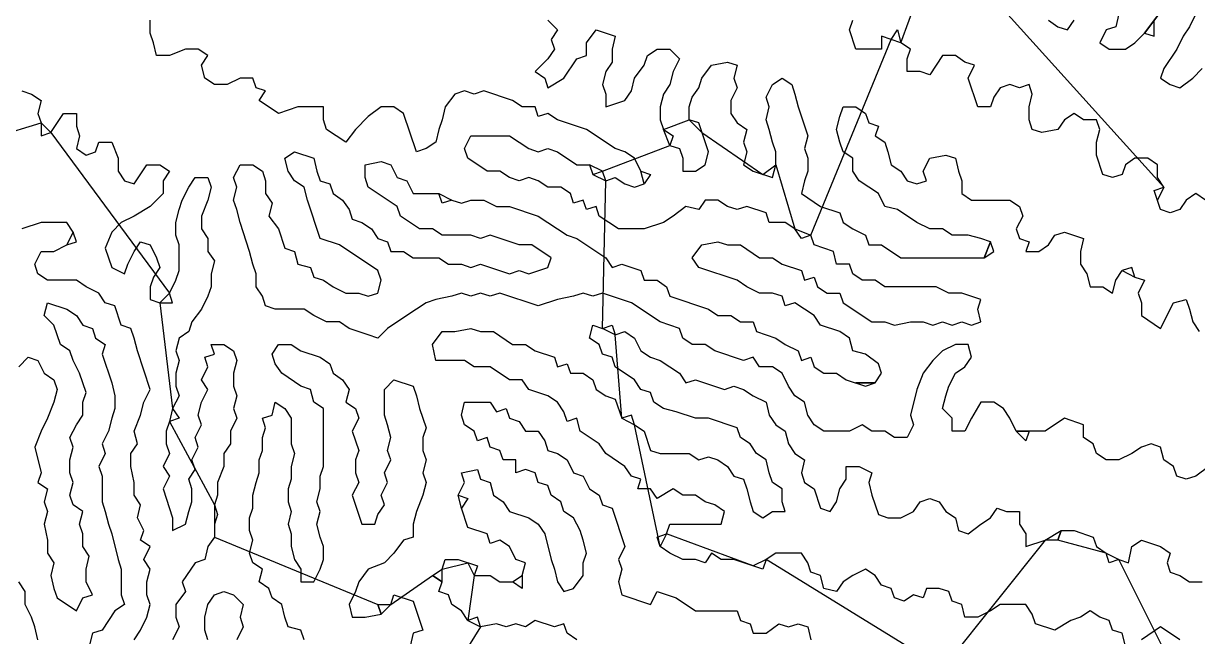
# Model space of a CAD drawing. Header units: metres. Extents: x 15 to 2853, y 44 to 1438.
# Drawn here: x 1689.5 to 2055.5, y 795 to 986 of the extents above; entities that cross this region are included whole.
import ezdxf

# ---------------------------------------------------------------- set-up
doc = ezdxf.new("R2010")
doc.units = ezdxf.units.M
doc.layers.add('Draw', color=2, linetype='CONTINUOUS')
doc.layers.add('Skip', color=1, linetype='CONTINUOUS')

msp = doc.modelspace()

# ---------------------------------------------------------------- linework, layer by layer
at = {"layer": 'draw'}
for p, q in [((2031, 989), (2030, 985)), ((2045, 991), (2039, 983)), ((2055, 989), (2053, 985)), ((1729, 983), (1729, 987)), ((1853, 987), (1856, 984)), ((1947, 984), (1948, 987)), ((2009, 987), (2012, 985)), ((2012, 985), (2015, 984)), ((2015, 984), (2017, 987)), ((2030, 985), (2027, 984)), ((2042, 982), (2042, 987)), ((2053, 985), (2051, 982)), ((1730, 980), (1729, 983)), ((1856, 984), (1854, 981)), ((1854, 981), (1855, 978)), ((1865, 980), (1868, 984)), ((1868, 984), (1874, 982)), ((1874, 982), (1873, 978)), ((1949, 978), (1947, 984)), ((1963, 980), (1957, 982)), ((1957, 982), (1957, 978)), ((1960, 981), (1962, 984)), ((1962, 984), (1963, 980)), ((2027, 984), (2025, 980)), ((2036, 980), (2039, 983)), ((2039, 983), (2042, 982)), ((2051, 982), (2049, 978)), ((1731, 976), (1730, 980)), ((1740, 978), (1735, 976)), ((1744, 978), (1740, 978)), ((1747, 976), (1744, 978)), ((1855, 978), (1853, 975)), ((1865, 976), (1865, 980)), ((1873, 978), (1873, 974)), ((1884, 976), (1887, 978)), ((1887, 978), (1891, 978)), ((1891, 978), (1894, 975)), ((1957, 978), (1949, 978)), ((1966, 978), (1963, 980)), ((1965, 975), (1966, 978)), ((2025, 980), (2028, 978)), ((2028, 978), (2033, 978)), ((2033, 978), (2036, 980)), ((2049, 978), (2045, 972)), ((1735, 976), (1731, 976)), ((1745, 973), (1747, 976)), ((1853, 975), (1849, 971)), ((1858, 969), (1862, 975)), ((1862, 975), (1865, 976)), ((1873, 974), (1871, 971)), ((1883, 973), (1884, 976)), ((1894, 975), (1892, 971)), ((1904, 973), (1909, 974)), ((1909, 974), (1912, 973)), ((1965, 971), (1965, 975)), ((1976, 976), (1972, 970)), ((1980, 976), (1976, 976)), ((1983, 974), (1980, 976)), ((1986, 973), (1983, 974)), ((1746, 969), (1745, 973)), ((1849, 971), (1852, 969)), ((1871, 971), (1870, 967)), ((1880, 969), (1883, 973)), ((1892, 971), (1891, 967)), ((1901, 969), (1904, 973)), ((1912, 973), (1911, 969)), ((1969, 971), (1965, 971)), ((1972, 970), (1969, 971)), ((1984, 969), (1986, 973)), ((2045, 972), (2044, 969)), ((2054, 969), (2057, 972)), ((1749, 967), (1746, 969)), ((1753, 967), (1749, 967)), ((1761, 969), (1757, 969)), ((1762, 966), (1761, 969)), ((1852, 969), (1853, 966)), ((1853, 966), (1858, 969)), ((1870, 967), (1871, 964)), ((1879, 965), (1880, 969)), ((1891, 967), (1889, 964)), ((1900, 966), (1901, 969)), ((1911, 969), (1912, 966)), ((1921, 963), (1923, 967)), ((1923, 967), (1926, 969)), ((1926, 969), (1929, 967)), ((1929, 967), (1930, 964)), ((1987, 960), (1984, 969)), ((1997, 967), (1994, 966)), ((2000, 966), (1997, 967)), ((2003, 967), (2000, 966)), ((2004, 964), (2003, 967)), ((2044, 969), (2047, 967)), ((2047, 967), (2050, 966)), ((2050, 966), (2054, 969)), ((1689, 965), (1692, 964)), ((1692, 964), (1695, 962)), ((1765, 965), (1762, 966)), ((1763, 962), (1765, 965)), ((1824, 964), (1821, 960)), ((1827, 965), (1824, 964)), ((1830, 964), (1827, 965)), ((1833, 965), (1830, 964)), ((1842, 962), (1833, 965)), ((1871, 964), (1871, 960)), ((1877, 962), (1879, 965)), ((1889, 964), (1888, 960)), ((1897, 960), (1898, 963)), ((1898, 963), (1900, 966)), ((1922, 960), (1921, 963)), ((1930, 964), (1931, 960)), ((1992, 963), (1991, 960)), ((1994, 966), (1992, 963)), ((2003, 960), (2004, 964)), ((1695, 962), (1694, 958)), ((1769, 958), (1763, 962)), ((1775, 960), (1769, 958)), ((1783, 960), (1775, 960)), ((1783, 956), (1783, 960)), ((1801, 960), (1797, 957)), ((1805, 960), (1801, 960)), ((1808, 958), (1805, 960)), ((1821, 960), (1820, 956)), ((1845, 960), (1842, 962)), ((1849, 960), (1845, 960)), ((1850, 957), (1849, 960)), ((1888, 960), (1888, 956)), ((1897, 956), (1897, 960)), ((1910, 962), (1910, 958)), ((1921, 956), (1922, 960)), ((1931, 960), (1934, 951)), ((1944, 957), (1945, 960)), ((1945, 960), (1949, 960)), ((1949, 960), (1952, 958)), ((1991, 960), (1987, 960)), ((2003, 956), (2003, 960)), ((1694, 958), (1695, 955)), ((1698, 952), (1702, 958)), ((1702, 958), (1706, 958)), ((1706, 958), (1706, 954)), ((1784, 953), (1783, 956)), ((1812, 946), (1808, 958)), ((1820, 956), (1819, 953)), ((1853, 958), (1850, 957)), ((1856, 956), (1853, 958)), ((1865, 953), (1856, 956)), ((1888, 956), (1889, 953)), ((1900, 955), (1897, 956)), ((1897, 956), (1901, 952)), ((1910, 958), (1912, 955)), ((1922, 953), (1921, 956)), ((1943, 953), (1944, 957)), ((1952, 958), (1953, 955)), ((2004, 953), (2003, 956)), ((2014, 956), (2012, 953)), ((2017, 958), (2014, 956)), ((2020, 956), (2017, 958)), ((2024, 956), (2020, 956)), ((2025, 953), (2024, 956)), ((1695, 955), (1695, 951)), ((1695, 955), (1698, 952)), ((1695, 951), (1698, 952)), ((1706, 954), (1707, 951)), ((1790, 949), (1784, 953)), ((1793, 953), (1790, 949)), ((1819, 953), (1818, 949)), ((1874, 947), (1865, 953)), ((1889, 953), (1892, 951)), ((1891, 948), (1889, 953)), ((1903, 946), (1900, 955)), ((1912, 955), (1915, 953)), ((1915, 953), (1914, 949)), ((1923, 949), (1922, 953)), ((1944, 949), (1943, 953)), ((1953, 955), (1956, 954)), ((1956, 954), (1955, 951)), ((2007, 952), (2004, 953)), ((2012, 953), (2007, 952)), ((2024, 949), (2025, 953)), ((1707, 951), (1706, 947)), ((1712, 946), (1713, 949)), ((1713, 949), (1717, 949)), ((1717, 949), (1719, 944)), ((1818, 949), (1815, 947)), ((1827, 947), (1829, 951)), ((1829, 951), (1841, 951)), ((1841, 951), (1847, 947)), ((1892, 951), (1891, 948)), ((1891, 948), (1894, 947)), ((1914, 949), (1915, 946)), ((1924, 946), (1923, 949)), ((1934, 951), (1933, 947)), ((1945, 946), (1944, 949)), ((1955, 951), (1958, 949)), ((1958, 949), (1959, 946)), ((2024, 945), (2024, 949)), ((1706, 947), (1709, 945)), ((1709, 945), (1712, 946)), ((1771, 944), (1774, 946)), ((1774, 946), (1780, 944)), ((1815, 947), (1812, 946)), ((1828, 944), (1827, 947)), ((1847, 947), (1850, 946)), ((1850, 946), (1853, 947)), ((1853, 947), (1856, 946)), ((1856, 946), (1862, 942)), ((1877, 946), (1874, 947)), ((1880, 944), (1877, 946)), ((1894, 947), (1895, 944)), ((1902, 942), (1903, 946)), ((1915, 946), (1914, 942)), ((1924, 942), (1924, 946)), ((1933, 947), (1934, 944)), ((1948, 944), (1945, 946)), ((1959, 946), (1960, 942)), ((1977, 945), (1980, 944)), ((2026, 939), (2024, 945)), ((1719, 944), (1719, 940)), ((1724, 936), (1728, 942)), ((1728, 942), (1732, 942)), ((1732, 942), (1735, 940)), ((1757, 942), (1761, 942)), ((1761, 942), (1764, 940)), ((1772, 940), (1771, 944)), ((1780, 944), (1781, 940)), ((1796, 942), (1801, 943)), ((1796, 938), (1796, 942)), ((1801, 943), (1804, 942)), ((1804, 942), (1806, 938)), ((1834, 940), (1828, 944)), ((1862, 942), (1866, 942)), ((1866, 942), (1867, 939)), ((1870, 940), (1866, 942)), ((1882, 940), (1880, 944)), ((1895, 944), (1895, 940)), ((1899, 940), (1902, 942)), ((1914, 942), (1917, 940)), ((1920, 939), (1924, 942)), ((1923, 938), (1924, 942)), ((1934, 944), (1934, 940)), ((1948, 940), (1948, 944)), ((1960, 942), (1963, 940)), ((1970, 940), (1972, 944)), ((1980, 944), (1981, 940)), ((2033, 942), (2032, 939)), ((2036, 944), (2033, 942)), ((2040, 944), (2036, 944)), ((2043, 942), (2040, 944)), ((2043, 938), (2043, 942)), ((1719, 940), (1721, 937)), ((1721, 937), (1724, 936)), ((1735, 940), (1733, 937)), ((1733, 937), (1733, 933)), ((1741, 935), (1743, 938)), ((1743, 938), (1747, 938)), ((1747, 938), (1748, 935)), ((1756, 935), (1755, 938)), ((1764, 940), (1765, 937)), ((1765, 937), (1765, 933)), ((1774, 937), (1772, 940)), ((1777, 935), (1774, 937)), ((1781, 940), (1782, 937)), ((1782, 937), (1785, 936)), ((1797, 935), (1796, 938)), ((1806, 938), (1809, 937)), ((1809, 937), (1811, 933)), ((1838, 940), (1834, 940)), ((1841, 938), (1838, 940)), ((1844, 937), (1841, 938)), ((1847, 938), (1844, 937)), ((1850, 937), (1847, 938)), ((1853, 935), (1850, 937)), ((1867, 939), (1870, 940)), ((1867, 939), (1871, 937)), ((1871, 937), (1870, 940)), ((1871, 937), (1874, 938)), ((1874, 938), (1877, 936)), ((1883, 936), (1882, 940)), ((1882, 940), (1885, 939)), ((1885, 939), (1883, 936)), ((1895, 940), (1899, 940)), ((1917, 940), (1923, 938)), ((1933, 937), (1932, 933)), ((1934, 940), (1933, 937)), ((1950, 937), (1948, 940)), ((1956, 933), (1950, 937)), ((1963, 940), (1965, 937)), ((1965, 937), (1968, 936)), ((1968, 936), (1971, 937)), ((1971, 937), (1970, 940)), ((1981, 940), (1982, 937)), ((1982, 937), (1982, 933)), ((2029, 938), (2026, 939)), ((2032, 939), (2029, 938)), ((2045, 935), (2043, 938)), ((1739, 931), (1741, 935)), ((1748, 935), (1747, 931)), ((1755, 931), (1756, 935)), ((1778, 931), (1777, 935)), ((1785, 936), (1786, 933)), ((1806, 929), (1797, 935)), ((1857, 935), (1853, 935)), ((1860, 933), (1857, 935)), ((1877, 936), (1880, 935)), ((1880, 935), (1883, 936)), ((2042, 934), (2045, 935)), ((2044, 928), (2042, 934)), ((2045, 935), (2043, 931)), ((1733, 933), (1729, 929)), ((1738, 928), (1739, 931)), ((1747, 931), (1745, 926)), ((1756, 928), (1755, 931)), ((1765, 933), (1767, 930)), ((1767, 930), (1766, 926)), ((1782, 919), (1778, 931)), ((1786, 933), (1789, 931)), ((1789, 931), (1791, 928)), ((1811, 933), (1819, 933)), ((1819, 933), (1823, 931)), ((1820, 930), (1819, 933)), ((1823, 931), (1820, 930)), ((1823, 931), (1826, 930)), ((1826, 930), (1829, 931)), ((1829, 931), (1833, 931)), ((1833, 931), (1837, 929)), ((1861, 930), (1860, 933)), ((1864, 931), (1861, 930)), ((1865, 928), (1864, 931)), ((1902, 931), (1900, 928)), ((1906, 931), (1902, 931)), ((1909, 929), (1906, 931)), ((1932, 933), (1938, 929)), ((1958, 929), (1956, 933)), ((1982, 933), (1985, 931)), ((1985, 931), (1997, 931)), ((1997, 931), (2000, 929)), ((2052, 931), (2050, 928)), ((2055, 933), (2052, 931)), ((2058, 931), (2055, 933)), ((1724, 926), (1720, 924)), ((1737, 924), (1738, 928)), ((1745, 926), (1745, 922)), ((1757, 924), (1756, 928)), ((1766, 926), (1769, 922)), ((1791, 928), (1792, 925)), ((1807, 926), (1806, 929)), ((1813, 922), (1807, 926)), ((1837, 929), (1841, 929)), ((1841, 929), (1850, 926)), ((1850, 926), (1859, 920)), ((1868, 929), (1865, 928)), ((1869, 926), (1868, 929)), ((1875, 922), (1869, 926)), ((1892, 926), (1889, 924)), ((1896, 929), (1892, 926)), ((1900, 928), (1896, 929)), ((1912, 928), (1909, 929)), ((1915, 929), (1912, 928)), ((1921, 927), (1915, 929)), ((1922, 924), (1921, 927)), ((1938, 929), (1944, 927)), ((1944, 927), (1945, 924)), ((1962, 928), (1958, 929)), ((1968, 924), (1962, 928)), ((2001, 926), (1999, 922)), ((2000, 929), (2001, 926)), ((2047, 927), (2044, 928)), ((2050, 928), (2047, 927)), ((1695, 924), (1689, 922)), ((1703, 924), (1695, 924)), ((1705, 921), (1703, 924)), ((1720, 924), (1717, 921)), ((1737, 920), (1737, 924)), ((1760, 915), (1757, 924)), ((1792, 925), (1795, 924)), ((1795, 924), (1798, 922)), ((1889, 924), (1883, 922)), ((1927, 924), (1922, 924)), ((1930, 922), (1927, 924)), ((1945, 924), (1948, 922)), ((1972, 922), (1968, 924)), ((1705, 921), (1703, 917)), ((1706, 918), (1705, 921)), ((1717, 921), (1715, 916)), ((1738, 917), (1737, 920)), ((1745, 922), (1747, 919)), ((1747, 919), (1747, 915)), ((1769, 922), (1771, 916)), ((1788, 917), (1782, 919)), ((1798, 922), (1800, 919)), ((1800, 919), (1803, 918)), ((1817, 922), (1813, 922)), ((1820, 920), (1817, 922)), ((1829, 920), (1820, 920)), ((1832, 919), (1829, 920)), ((1835, 920), (1832, 919)), ((1844, 917), (1835, 920)), ((1859, 920), (1862, 919)), ((1862, 919), (1871, 913)), ((1883, 922), (1875, 922)), ((1932, 919), (1930, 922)), ((1930, 922), (1935, 920)), ((1935, 920), (1932, 919)), ((1936, 917), (1935, 920)), ((1948, 922), (1952, 920)), ((1952, 920), (1953, 917)), ((1976, 922), (1972, 922)), ((1979, 920), (1976, 922)), ((1984, 920), (1979, 920)), ((1988, 919), (1984, 920)), ((1991, 918), (1988, 919)), ((1999, 922), (2000, 919)), ((2000, 919), (2003, 918)), ((2009, 917), (2011, 920)), ((2011, 920), (2014, 921)), ((2014, 921), (2020, 919)), ((2020, 919), (2019, 915)), ((1693, 911), (1695, 915)), ((1695, 915), (1699, 915)), ((1699, 915), (1703, 917)), ((1703, 917), (1706, 918)), ((1715, 916), (1717, 910)), ((1722, 911), (1724, 915)), ((1724, 915), (1726, 918)), ((1726, 918), (1729, 917)), ((1729, 917), (1731, 913)), ((1738, 909), (1738, 917)), ((1747, 915), (1749, 912)), ((1761, 911), (1760, 915)), ((1771, 916), (1774, 915)), ((1774, 915), (1775, 911)), ((1800, 909), (1788, 917)), ((1803, 918), (1804, 915)), ((1804, 915), (1808, 915)), ((1808, 915), (1811, 913)), ((1848, 917), (1844, 917)), ((1854, 913), (1848, 917)), ((1898, 913), (1901, 917)), ((1901, 917), (1906, 918)), ((1906, 918), (1909, 917)), ((1909, 917), (1913, 917)), ((1913, 917), (1919, 913)), ((1942, 915), (1936, 917)), ((1943, 911), (1942, 915)), ((1953, 917), (1957, 917)), ((1957, 917), (1963, 913)), ((1991, 918), (1989, 913)), ((1989, 913), (1992, 915)), ((1992, 915), (1991, 918)), ((2003, 918), (2002, 915)), ((2002, 915), (2006, 915)), ((2006, 915), (2009, 917)), ((2019, 915), (2019, 911)), ((1731, 913), (1732, 910)), ((1749, 912), (1748, 908)), ((1811, 913), (1819, 913)), ((1819, 913), (1822, 911)), ((1853, 910), (1854, 913)), ((1871, 913), (1873, 910)), ((1900, 910), (1898, 913)), ((1919, 913), (1923, 913)), ((1923, 913), (1926, 911)), ((1963, 913), (1989, 913)), ((1694, 908), (1693, 911)), ((1697, 906), (1694, 908)), ((1717, 910), (1721, 908)), ((1721, 908), (1722, 911)), ((1732, 910), (1730, 907)), ((1737, 906), (1738, 909)), ((1748, 908), (1748, 904)), ((1762, 908), (1761, 911)), ((1762, 904), (1762, 908)), ((1775, 911), (1779, 910)), ((1779, 910), (1780, 907)), ((1801, 906), (1800, 909)), ((1822, 911), (1826, 911)), ((1826, 911), (1829, 910)), ((1829, 910), (1832, 911)), ((1832, 911), (1841, 908)), ((1841, 908), (1844, 909)), ((1844, 909), (1847, 908)), ((1847, 908), (1853, 910)), ((1873, 910), (1876, 911)), ((1876, 911), (1882, 909)), ((1882, 909), (1883, 906)), ((1912, 906), (1900, 910)), ((1926, 911), (1932, 909)), ((1932, 909), (1933, 906)), ((1947, 911), (1943, 911)), ((1948, 908), (1947, 911)), ((1951, 906), (1948, 908)), ((2019, 911), (2021, 908)), ((2021, 908), (2022, 904)), ((2030, 906), (2032, 909)), ((2035, 910), (2032, 909)), ((2032, 909), (2036, 907)), ((2036, 907), (2035, 910)), ((1706, 906), (1697, 906)), ((1709, 904), (1706, 906)), ((1730, 907), (1729, 904)), ((1735, 902), (1737, 906)), ((1780, 907), (1783, 906)), ((1783, 906), (1786, 904)), ((1800, 902), (1801, 906)), ((1883, 906), (1887, 906)), ((1887, 906), (1890, 904)), ((1915, 904), (1912, 906)), ((1933, 906), (1936, 907)), ((1936, 907), (1937, 904)), ((1955, 906), (1951, 906)), ((1958, 904), (1955, 906)), ((2029, 902), (2030, 906)), ((2036, 907), (2039, 906)), ((1713, 902), (1709, 904)), ((1715, 899), (1713, 902)), ((1729, 904), (1729, 900)), ((1735, 902), (1732, 899)), ((1736, 899), (1735, 902)), ((1747, 901), (1745, 897)), ((1748, 904), (1747, 901)), ((1764, 901), (1762, 904)), ((1765, 898), (1764, 901)), ((1786, 904), (1790, 902)), ((1790, 902), (1794, 902)), ((1794, 902), (1797, 901)), ((1797, 901), (1800, 902)), ((1823, 901), (1818, 900)), ((1826, 902), (1823, 901)), ((1829, 901), (1826, 902)), ((1832, 902), (1829, 901)), ((1835, 901), (1832, 902)), ((1838, 902), (1835, 901)), ((1850, 898), (1838, 902)), ((1861, 901), (1856, 900)), ((1864, 902), (1861, 901)), ((1867, 901), (1864, 902)), ((1870, 902), (1867, 901)), ((1879, 899), (1870, 902)), ((1890, 904), (1891, 901)), ((1891, 901), (1903, 897)), ((1919, 902), (1915, 904)), ((1923, 902), (1919, 902)), ((1926, 901), (1923, 902)), ((1927, 898), (1926, 901)), ((1937, 904), (1940, 902)), ((1940, 902), (1944, 902)), ((1944, 902), (1945, 899)), ((1974, 904), (1958, 904)), ((1978, 902), (1974, 904)), ((1982, 902), (1978, 902)), ((1988, 900), (1982, 902)), ((2022, 904), (2026, 904)), ((2026, 904), (2029, 902)), ((2037, 902), (2038, 899)), ((1696, 895), (1697, 899)), ((1697, 899), (1703, 897)), ((1703, 897), (1706, 895)), ((1718, 898), (1715, 899)), ((1720, 892), (1718, 898)), ((1729, 900), (1732, 899)), ((1732, 899), (1736, 899)), ((1768, 897), (1765, 898)), ((1777, 897), (1768, 897)), ((1780, 895), (1777, 897)), ((1815, 899), (1809, 895)), ((1818, 900), (1815, 899)), ((1856, 900), (1850, 898)), ((1888, 893), (1879, 899)), ((1903, 897), (1906, 895)), ((1930, 899), (1927, 898)), ((1936, 895), (1930, 899)), ((1945, 899), (1954, 893)), ((1987, 897), (1988, 900)), ((1988, 893), (1987, 897)), ((2038, 899), (2038, 895)), ((2044, 891), (2048, 899)), ((2048, 899), (2052, 900)), ((2052, 900), (2053, 897)), ((2053, 897), (2054, 893)), ((1699, 892), (1696, 895)), ((1706, 895), (1708, 892)), ((1784, 893), (1780, 895)), ((1906, 895), (1910, 895)), ((1910, 895), (1913, 893)), ((1938, 892), (1936, 895)), ((2038, 895), (2044, 891)), ((1701, 886), (1699, 892)), ((1708, 892), (1711, 891)), ((1711, 891), (1712, 888)), ((1723, 891), (1720, 892)), ((1724, 888), (1723, 891)), ((1741, 890), (1738, 888)), ((1742, 893), (1741, 890)), ((1788, 893), (1784, 893)), ((1791, 891), (1788, 893)), ((1797, 889), (1791, 891)), ((1803, 891), (1800, 888)), ((1817, 886), (1820, 890)), ((1820, 890), (1824, 890)), ((1824, 890), (1829, 891)), ((1829, 891), (1832, 890)), ((1832, 890), (1836, 890)), ((1836, 890), (1842, 886)), ((1866, 888), (1867, 892)), ((1867, 892), (1870, 891)), ((1870, 891), (1873, 892)), ((1874, 889), (1870, 891)), ((1873, 892), (1874, 889)), ((1874, 889), (1877, 890)), ((1877, 890), (1880, 888)), ((1894, 891), (1888, 893)), ((1895, 888), (1894, 891)), ((1913, 893), (1917, 893)), ((1917, 893), (1918, 890)), ((1918, 890), (1924, 888)), ((1944, 890), (1938, 892)), ((1947, 888), (1944, 890)), ((1954, 893), (1958, 893)), ((1958, 893), (1961, 892)), ((1961, 892), (1966, 893)), ((1966, 893), (1970, 893)), ((1970, 893), (1973, 892)), ((1973, 892), (1976, 893)), ((1976, 893), (1979, 892)), ((1979, 892), (1982, 893)), ((1982, 893), (1985, 892)), ((1985, 892), (1988, 893)), ((2054, 893), (2056, 890)), ((1704, 884), (1701, 886)), ((1712, 888), (1715, 886)), ((1715, 886), (1714, 883)), ((1725, 884), (1724, 888)), ((1738, 888), (1737, 884)), ((1749, 883), (1748, 886)), ((1748, 886), (1752, 886)), ((1752, 886), (1755, 884)), ((1767, 883), (1769, 886)), ((1769, 886), (1773, 886)), ((1773, 886), (1776, 884)), ((1842, 886), (1846, 886)), ((1846, 886), (1849, 884)), ((1869, 886), (1866, 888)), ((1870, 883), (1869, 886)), ((1880, 888), (1882, 884)), ((1898, 886), (1895, 888)), ((1902, 886), (1898, 886)), ((1905, 884), (1902, 886)), ((1924, 888), (1927, 886)), ((1927, 886), (1931, 884)), ((1948, 884), (1947, 888)), ((1980, 886), (1976, 884)), ((1984, 886), (1980, 886)), ((1985, 882), (1984, 886)), ((1705, 881), (1704, 884)), ((1714, 883), (1717, 874)), ((1729, 872), (1725, 884)), ((1737, 884), (1738, 881)), ((1746, 882), (1749, 883)), ((1755, 884), (1756, 881)), ((1768, 880), (1767, 883)), ((1776, 884), (1782, 882)), ((1849, 884), (1855, 882)), ((1873, 882), (1870, 883)), ((1882, 884), (1885, 882)), ((1914, 881), (1905, 884)), ((1931, 884), (1932, 881)), ((1952, 883), (1948, 884)), ((1956, 880), (1952, 883)), ((1976, 884), (1973, 881)), ((1688, 879), (1691, 882)), ((1691, 882), (1694, 881)), ((1694, 881), (1696, 877)), ((1707, 877), (1705, 881)), ((1738, 881), (1737, 877)), ((1747, 879), (1746, 882)), ((1756, 881), (1755, 877)), ((1770, 877), (1768, 880)), ((1782, 882), (1785, 880)), ((1785, 880), (1786, 877)), ((1827, 881), (1818, 881)), ((1830, 879), (1827, 881)), ((1835, 879), (1830, 879)), ((1841, 875), (1835, 879)), ((1855, 882), (1856, 879)), ((1856, 879), (1859, 880)), ((1859, 880), (1860, 877)), ((1874, 879), (1873, 882)), ((1880, 875), (1874, 879)), ((1885, 882), (1888, 881)), ((1888, 881), (1894, 877)), ((1917, 882), (1914, 881)), ((1919, 879), (1917, 882)), ((1923, 879), (1919, 879)), ((1926, 877), (1923, 879)), ((1932, 881), (1935, 882)), ((1935, 882), (1936, 879)), ((1936, 879), (1939, 877)), ((1957, 877), (1956, 880)), ((1973, 881), (1970, 877)), ((1980, 877), (1983, 879)), ((1983, 879), (1985, 882)), ((1696, 877), (1699, 875)), ((1699, 875), (1700, 872)), ((1709, 871), (1707, 877)), ((1737, 877), (1737, 873)), ((1747, 872), (1745, 875)), ((1755, 877), (1755, 873)), ((1776, 873), (1770, 877)), ((1786, 877), (1789, 875)), ((1789, 875), (1791, 872)), ((1802, 872), (1805, 875)), ((1805, 875), (1811, 873)), ((1845, 875), (1841, 875)), ((1847, 872), (1845, 875)), ((1860, 877), (1864, 877)), ((1864, 877), (1867, 875)), ((1867, 875), (1868, 872)), ((1882, 872), (1880, 875)), ((1894, 877), (1896, 874)), ((1896, 874), (1899, 875)), ((1899, 875), (1908, 872)), ((1928, 873), (1926, 877)), ((1939, 877), (1943, 877)), ((1943, 877), (1946, 875)), ((1946, 875), (1952, 873)), ((1955, 874), (1957, 877)), ((1970, 877), (1968, 872)), ((1978, 873), (1980, 877)), ((1700, 872), (1699, 868)), ((1717, 874), (1718, 870)), ((1737, 873), (1738, 870)), ((1745, 868), (1747, 872)), ((1755, 873), (1756, 870)), ((1779, 872), (1776, 873)), ((1780, 868), (1779, 872)), ((1791, 872), (1790, 868)), ((1802, 864), (1802, 872)), ((1811, 873), (1812, 870)), ((1853, 870), (1847, 872)), ((1868, 872), (1871, 870)), ((1885, 871), (1882, 872)), ((1908, 872), (1911, 873)), ((1911, 873), (1914, 872)), ((1914, 872), (1917, 870)), ((1930, 870), (1928, 873)), ((1955, 874), (1949, 874)), ((1952, 873), (1955, 874)), ((1968, 872), (1966, 864)), ((1977, 870), (1978, 873)), ((1699, 868), (1697, 863)), ((1708, 868), (1709, 871)), ((1708, 864), (1708, 868)), ((1718, 870), (1718, 866)), ((1726, 864), (1727, 868)), ((1738, 870), (1736, 866)), ((1744, 864), (1745, 868)), ((1756, 870), (1755, 866)), ((1767, 864), (1768, 868)), ((1768, 868), (1771, 866)), ((1783, 866), (1780, 868)), ((1790, 868), (1793, 866)), ((1812, 870), (1813, 866)), ((1826, 864), (1827, 868)), ((1827, 868), (1835, 868)), ((1835, 868), (1837, 865)), ((1856, 868), (1853, 870)), ((1858, 865), (1856, 868)), ((1871, 870), (1874, 869)), ((1874, 869), (1876, 863)), ((1886, 868), (1885, 871)), ((1889, 866), (1886, 868)), ((1917, 870), (1921, 868)), ((1921, 868), (1922, 864)), ((1933, 868), (1930, 870)), ((1934, 864), (1933, 868)), ((1976, 866), (1977, 870)), ((1988, 868), (1985, 863)), ((1992, 868), (1988, 868)), ((1995, 866), (1992, 868)), ((1706, 861), (1708, 864)), ((1718, 866), (1717, 863)), ((1736, 866), (1735, 862)), ((1736, 866), (1738, 863)), ((1745, 861), (1744, 864)), ((1755, 866), (1756, 863)), ((1764, 863), (1767, 864)), ((1771, 866), (1773, 863)), ((1783, 848), (1783, 866)), ((1793, 866), (1794, 863)), ((1803, 861), (1802, 864)), ((1813, 866), (1815, 860)), ((1827, 861), (1826, 864)), ((1837, 865), (1840, 866)), ((1840, 866), (1841, 863)), ((1859, 862), (1858, 865)), ((1879, 864), (1876, 863)), ((1880, 861), (1879, 864)), ((1893, 865), (1889, 866)), ((1899, 863), (1893, 865)), ((1922, 864), (1924, 861)), ((1936, 861), (1934, 864)), ((1966, 864), (1967, 861)), ((1979, 863), (1976, 866)), ((1997, 863), (1995, 866)), ((1697, 863), (1695, 859)), ((1704, 857), (1706, 861)), ((1717, 863), (1716, 859)), ((1735, 862), (1734, 859)), ((1738, 863), (1735, 862)), ((1743, 857), (1745, 861)), ((1756, 863), (1754, 859)), ((1765, 860), (1764, 863)), ((1773, 863), (1773, 855)), ((1794, 863), (1792, 859)), ((1804, 857), (1803, 861)), ((1830, 859), (1827, 861)), ((1841, 863), (1844, 862)), ((1844, 862), (1846, 859)), ((1862, 863), (1859, 862)), ((1863, 859), (1862, 863)), ((1876, 863), (1880, 861)), ((1880, 861), (1883, 859)), ((1903, 863), (1899, 863)), ((1912, 860), (1903, 863)), ((1924, 861), (1927, 859)), ((1939, 859), (1936, 861)), ((1951, 861), (1947, 859)), ((1954, 859), (1951, 861)), ((1967, 861), (1965, 857)), ((1979, 859), (1979, 863)), ((1985, 863), (1983, 859)), ((1999, 859), (1997, 863)), ((2014, 863), (2008, 859)), ((2020, 861), (2014, 863)), ((2020, 857), (2020, 861)), ((1695, 859), (1693, 854)), ((1705, 854), (1704, 857)), ((1716, 859), (1714, 855)), ((1725, 855), (1724, 859)), ((1734, 859), (1734, 855)), ((1744, 854), (1743, 857)), ((1754, 859), (1754, 855)), ((1764, 857), (1765, 860)), ((1764, 853), (1764, 857)), ((1792, 859), (1794, 853)), ((1803, 853), (1804, 857)), ((1815, 860), (1814, 857)), ((1814, 857), (1814, 853)), ((1831, 856), (1830, 859)), ((1834, 857), (1831, 856)), ((1835, 854), (1834, 857)), ((1846, 859), (1850, 859)), ((1850, 859), (1852, 856)), ((1869, 855), (1863, 859)), ((1883, 859), (1885, 853)), ((1913, 857), (1912, 860)), ((1916, 855), (1913, 857)), ((1927, 859), (1928, 855)), ((1947, 859), (1939, 859)), ((1958, 859), (1954, 859)), ((1961, 857), (1958, 859)), ((1965, 857), (1961, 857)), ((1983, 859), (1979, 859)), ((2002, 856), (1999, 859)), ((1999, 859), (2003, 859)), ((2003, 859), (2002, 856)), ((2023, 855), (2020, 857)), ((1693, 854), (1695, 846)), ((1704, 850), (1705, 854)), ((1714, 855), (1715, 852)), ((1723, 852), (1725, 855)), ((1734, 855), (1735, 852)), ((1742, 850), (1744, 854)), ((1754, 855), (1752, 852)), ((1763, 850), (1764, 853)), ((1773, 855), (1774, 852)), ((1794, 853), (1793, 850)), ((1804, 850), (1803, 853)), ((1814, 853), (1815, 850)), ((1838, 853), (1835, 854)), ((1839, 850), (1838, 853)), ((1852, 856), (1853, 853)), ((1853, 853), (1856, 852)), ((1871, 852), (1869, 855)), ((1885, 853), (1888, 852)), ((1918, 852), (1916, 855)), ((1928, 855), (1930, 852)), ((2024, 852), (2023, 855)), ((2038, 854), (2035, 852)), ((2041, 855), (2038, 854)), ((2044, 854), (2041, 855)), ((2045, 850), (2044, 854)), ((1704, 846), (1704, 850)), ((1715, 852), (1713, 848)), ((1723, 848), (1723, 852)), ((1735, 852), (1733, 848)), ((1743, 847), (1742, 850)), ((1752, 852), (1752, 848)), ((1763, 846), (1763, 850)), ((1774, 852), (1773, 848)), ((1793, 850), (1793, 846)), ((1802, 846), (1804, 850)), ((1815, 850), (1814, 846)), ((1843, 850), (1839, 850)), ((1843, 846), (1843, 850)), ((1856, 852), (1859, 850)), ((1859, 850), (1861, 846)), ((1877, 848), (1871, 852)), ((1888, 852), (1897, 852)), ((1897, 852), (1900, 850)), ((1900, 850), (1903, 851)), ((1903, 851), (1906, 850)), ((1906, 850), (1909, 848)), ((1921, 850), (1918, 852)), ((1922, 846), (1921, 850)), ((1930, 852), (1933, 850)), ((1933, 850), (1932, 846)), ((2027, 850), (2024, 852)), ((2031, 850), (2027, 850)), ((2035, 852), (2031, 850)), ((2048, 848), (2045, 850)), ((1695, 846), (1694, 843)), ((1705, 843), (1704, 846)), ((1713, 848), (1714, 845)), ((1724, 843), (1723, 848)), ((1733, 848), (1735, 845)), ((1741, 844), (1743, 847)), ((1752, 848), (1750, 843)), ((1762, 843), (1763, 846)), ((1773, 848), (1773, 844)), ((1782, 845), (1783, 848)), ((1793, 846), (1794, 843)), ((1803, 843), (1802, 846)), ((1814, 846), (1815, 843)), ((1826, 846), (1831, 847)), ((1827, 843), (1826, 846)), ((1831, 847), (1832, 844)), ((1846, 847), (1843, 846)), ((1849, 846), (1846, 847)), ((1850, 843), (1849, 846)), ((1861, 846), (1864, 845)), ((1879, 845), (1877, 848)), ((1909, 848), (1911, 845)), ((1923, 843), (1922, 846)), ((1932, 846), (1933, 843)), ((1946, 844), (1946, 848)), ((1946, 848), (1950, 848)), ((1950, 848), (1954, 846)), ((1954, 846), (1953, 843)), ((2049, 845), (2048, 848)), ((2059, 848), (2055, 845)), ((1694, 843), (1697, 841)), ((1704, 839), (1705, 843)), ((1714, 845), (1714, 837)), ((1724, 839), (1724, 843)), ((1735, 845), (1733, 841)), ((1742, 841), (1741, 844)), ((1750, 843), (1750, 839)), ((1761, 839), (1762, 843)), ((1773, 844), (1772, 841)), ((1782, 841), (1782, 845)), ((1794, 843), (1792, 839)), ((1801, 839), (1803, 843)), ((1815, 843), (1814, 839)), ((1825, 839), (1827, 843)), ((1832, 844), (1835, 843)), ((1835, 843), (1836, 839)), ((1853, 842), (1850, 843)), ((1854, 839), (1853, 842)), ((1864, 845), (1866, 841)), ((1882, 844), (1879, 845)), ((1881, 841), (1882, 844)), ((1911, 845), (1914, 844)), ((1914, 844), (1915, 841)), ((1926, 841), (1923, 843)), ((1933, 843), (1936, 841)), ((1944, 841), (1946, 844)), ((1953, 843), (1954, 839)), ((2052, 844), (2049, 845)), ((2055, 845), (2052, 844)), ((1697, 841), (1696, 837)), ((1705, 836), (1704, 839)), ((1726, 836), (1724, 839)), ((1733, 841), (1736, 832)), ((1742, 837), (1742, 841)), ((1761, 835), (1761, 839)), ((1772, 841), (1772, 837)), ((1781, 837), (1782, 841)), ((1792, 839), (1795, 830)), ((1802, 836), (1801, 839)), ((1826, 835), (1825, 839)), ((1825, 839), (1828, 838)), ((1836, 839), (1839, 837)), ((1857, 837), (1854, 839)), ((1866, 841), (1869, 839)), ((1869, 839), (1870, 836)), ((1885, 841), (1881, 841)), ((1887, 838), (1885, 841)), ((1892, 841), (1887, 838)), ((1895, 839), (1892, 841)), ((1899, 839), (1895, 839)), ((1902, 837), (1899, 839)), ((1915, 841), (1916, 837)), ((1926, 837), (1926, 841)), ((1936, 841), (1938, 835)), ((1943, 837), (1944, 841)), ((1954, 839), (1956, 833)), ((1696, 837), (1697, 834)), ((1708, 834), (1705, 836)), ((1714, 837), (1715, 834)), ((1725, 832), (1726, 836)), ((1741, 834), (1742, 837)), ((1749, 836), (1750, 833)), ((1749, 836), (1749, 826)), ((1760, 832), (1761, 835)), ((1772, 837), (1773, 834)), ((1782, 834), (1781, 837)), ((1800, 833), (1802, 836)), ((1828, 838), (1826, 835)), ((1828, 829), (1826, 835)), ((1839, 837), (1841, 834)), ((1858, 834), (1857, 837)), ((1870, 836), (1873, 835)), ((1873, 835), (1877, 823)), ((1905, 836), (1902, 837)), ((1908, 834), (1905, 836)), ((1916, 837), (1917, 834)), ((1927, 834), (1926, 837)), ((1938, 835), (1941, 834)), ((1941, 834), (1943, 837)), ((1967, 834), (1969, 837)), ((1969, 837), (1972, 838)), ((1972, 838), (1975, 837)), ((1975, 837), (1977, 834)), ((1991, 832), (1993, 835)), ((1993, 835), (1996, 834)), ((1697, 834), (1696, 830)), ((1707, 830), (1708, 834)), ((1715, 834), (1716, 830)), ((1727, 828), (1725, 832)), ((1736, 832), (1736, 828)), ((1740, 830), (1741, 834)), ((1750, 833), (1749, 830)), ((1760, 828), (1760, 832)), ((1773, 834), (1772, 830)), ((1781, 830), (1782, 834)), ((1799, 830), (1800, 833)), ((1812, 834), (1811, 830)), ((1841, 834), (1847, 832)), ((1847, 832), (1850, 830)), ((1861, 832), (1858, 834)), ((1863, 828), (1861, 832)), ((1907, 830), (1908, 834)), ((1917, 834), (1920, 832)), ((1920, 832), (1923, 834)), ((1923, 834), (1927, 834)), ((1956, 833), (1959, 832)), ((1959, 832), (1963, 832)), ((1963, 832), (1967, 834)), ((1977, 834), (1980, 832)), ((1980, 832), (1981, 828)), ((1988, 830), (1991, 832)), ((1996, 834), (2000, 834)), ((2000, 834), (2000, 830)), ((1696, 830), (1697, 825)), ((1708, 827), (1707, 830)), ((1716, 830), (1717, 827)), ((1726, 825), (1727, 828)), ((1736, 828), (1740, 830)), ((1761, 825), (1760, 828)), ((1772, 830), (1773, 827)), ((1782, 826), (1781, 830)), ((1795, 830), (1799, 830)), ((1811, 830), (1811, 826)), ((1834, 827), (1828, 829)), ((1850, 830), (1852, 827)), ((1864, 825), (1863, 828)), ((1890, 827), (1891, 830)), ((1891, 830), (1907, 830)), ((1981, 828), (1984, 827)), ((1984, 827), (1988, 830)), ((2000, 830), (2002, 827)), ((2008, 825), (2013, 828)), ((2012, 825), (2013, 828)), ((2013, 828), (2017, 828)), ((2017, 828), (2023, 826)), ((1697, 825), (1697, 821)), ((1708, 823), (1708, 827)), ((1717, 827), (1719, 819)), ((1729, 823), (1726, 825)), ((1749, 826), (1747, 823)), ((1760, 821), (1761, 825)), ((1773, 827), (1773, 823)), ((1783, 823), (1782, 826)), ((1808, 825), (1805, 821)), ((1811, 826), (1808, 825)), ((1835, 824), (1834, 827)), ((1838, 825), (1835, 824)), ((1841, 823), (1838, 825)), ((1852, 827), (1854, 819)), ((1865, 821), (1864, 825)), ((1887, 826), (1890, 827)), ((1888, 823), (1887, 826)), ((1890, 827), (1888, 823)), ((2002, 827), (2002, 823)), ((2002, 823), (2008, 825)), ((2012, 825), (2008, 825)), ((2023, 826), (2024, 823)), ((2035, 823), (2038, 825)), ((2038, 825), (2044, 823)), ((1697, 821), (1699, 818)), ((1710, 820), (1708, 823)), ((1709, 816), (1710, 820)), ((1727, 819), (1729, 823)), ((1747, 823), (1746, 819)), ((1761, 818), (1760, 821)), ((1773, 823), (1774, 819)), ((1783, 819), (1783, 823)), ((1805, 821), (1802, 818)), ((1843, 819), (1841, 823)), ((1864, 818), (1865, 821)), ((1877, 823), (1875, 819)), ((1891, 821), (1888, 823)), ((1895, 819), (1891, 821)), ((1904, 821), (1902, 818)), ((1907, 819), (1904, 821)), ((1924, 821), (1921, 819)), ((1932, 821), (1924, 821)), ((1934, 818), (1932, 821)), ((2024, 823), (2027, 821)), ((2027, 821), (2031, 819)), ((2028, 818), (2027, 821)), ((2034, 818), (2035, 823)), ((2044, 823), (2047, 821)), ((2047, 821), (2046, 818)), ((1699, 818), (1698, 814)), ((1719, 819), (1720, 816)), ((1729, 816), (1727, 819)), ((1743, 818), (1739, 812)), ((1746, 819), (1743, 818)), ((1764, 816), (1761, 818)), ((1774, 819), (1776, 816)), ((1782, 816), (1783, 819)), ((1802, 818), (1797, 816)), ((1820, 816), (1821, 819)), ((1821, 819), (1825, 819)), ((1825, 819), (1831, 817)), ((1828, 818), (1830, 814)), ((1831, 817), (1830, 814)), ((1846, 818), (1843, 819)), ((1845, 814), (1846, 818)), ((1854, 819), (1855, 816)), ((1864, 814), (1864, 818)), ((1875, 819), (1876, 816)), ((1899, 819), (1895, 819)), ((1902, 818), (1899, 819)), ((1911, 819), (1907, 819)), ((1920, 816), (1911, 819)), ((1921, 819), (1917, 817)), ((1921, 819), (1920, 816)), ((1935, 815), (1934, 818)), ((2031, 819), (2028, 818)), ((2031, 819), (2034, 818)), ((2046, 818), (2047, 815)), ((1698, 814), (1699, 810)), ((1709, 812), (1709, 816)), ((1720, 816), (1720, 808)), ((1728, 812), (1729, 816)), ((1763, 812), (1764, 816)), ((1776, 816), (1776, 812)), ((1780, 812), (1782, 816)), ((1797, 816), (1794, 812)), ((1817, 814), (1820, 816)), ((1817, 814), (1820, 812)), ((1820, 812), (1820, 816)), ((1830, 814), (1835, 814)), ((1835, 814), (1838, 812)), ((1842, 812), (1845, 814)), ((1845, 814), (1845, 810)), ((1855, 816), (1856, 812)), ((1861, 810), (1864, 814)), ((1876, 816), (1875, 812)), ((1938, 814), (1935, 815)), ((1939, 810), (1938, 814)), ((1948, 814), (1945, 812)), ((1952, 816), (1948, 814)), ((1955, 814), (1952, 816)), ((1957, 811), (1955, 814)), ((2047, 815), (2050, 814)), ((2050, 814), (2053, 812)), ((1690, 809), (1688, 812)), ((1690, 805), (1690, 809)), ((1699, 810), (1700, 807)), ((1711, 808), (1709, 812)), ((1728, 808), (1728, 812)), ((1740, 809), (1737, 805)), ((1739, 812), (1740, 809)), ((1749, 808), (1752, 809)), ((1752, 809), (1755, 808)), ((1766, 810), (1763, 812)), ((1767, 807), (1766, 810)), ((1776, 812), (1780, 812)), ((1794, 812), (1793, 809)), ((1819, 809), (1820, 812)), ((1822, 808), (1819, 809)), ((1845, 810), (1842, 812)), ((1856, 812), (1858, 809)), ((1858, 809), (1861, 810)), ((1875, 812), (1876, 808)), ((1885, 805), (1887, 809)), ((1887, 809), (1893, 807)), ((1943, 809), (1939, 810)), ((1945, 812), (1943, 809)), ((1960, 810), (1957, 811)), ((1961, 807), (1960, 810)), ((1971, 810), (1970, 807)), ((1975, 810), (1971, 810)), ((1978, 809), (1975, 810)), ((1979, 806), (1978, 809)), ((2053, 812), (2057, 812)), ((1700, 807), (1706, 803)), ((1706, 803), (1708, 807)), ((1708, 807), (1711, 808)), ((1720, 808), (1721, 805)), ((1729, 805), (1728, 808)), ((1747, 805), (1749, 808)), ((1755, 808), (1758, 805)), ((1770, 805), (1767, 807)), ((1804, 805), (1805, 808)), ((1805, 808), (1811, 806)), ((1811, 806), (1814, 797)), ((1823, 805), (1822, 808)), ((1876, 808), (1885, 805)), ((1893, 807), (1899, 803)), ((1964, 806), (1961, 807)), ((1967, 808), (1964, 806)), ((1970, 807), (1967, 808)), ((1982, 805), (1979, 806)), ((1692, 801), (1690, 805)), ((1718, 803), (1714, 797)), ((1721, 805), (1718, 803)), ((1728, 801), (1729, 805)), ((1737, 805), (1737, 801)), ((1746, 801), (1747, 805)), ((1758, 805), (1757, 801)), ((1771, 801), (1770, 805)), ((1791, 805), (1792, 801)), ((1800, 805), (1801, 802)), ((1800, 805), (1804, 805)), ((1801, 802), (1804, 805)), ((1826, 803), (1823, 805)), ((1828, 800), (1826, 803)), ((1899, 803), (1912, 803)), ((1912, 803), (1913, 800)), ((1983, 801), (1982, 805)), ((1991, 803), (1987, 801)), ((1994, 805), (1991, 803)), ((2002, 805), (1994, 805)), ((2004, 802), (2002, 805)), ((2005, 799), (2004, 802)), ((2022, 803), (2019, 801)), ((2025, 801), (2022, 803)), ((1693, 798), (1692, 801)), ((1694, 794), (1693, 798)), ((1726, 797), (1728, 801)), ((1738, 798), (1736, 794)), ((1737, 801), (1738, 798)), ((1746, 797), (1746, 801)), ((1758, 798), (1756, 794)), ((1757, 801), (1758, 798)), ((1772, 798), (1771, 801)), ((1776, 797), (1772, 798)), ((1792, 801), (1796, 801)), ((1831, 801), (1828, 800)), ((1828, 800), (1832, 798)), ((1832, 798), (1831, 801)), ((1840, 798), (1837, 799)), ((1843, 799), (1840, 798)), ((1846, 798), (1843, 799)), ((1849, 800), (1846, 798)), ((1855, 798), (1849, 800)), ((1858, 799), (1855, 798)), ((1859, 796), (1858, 799)), ((1913, 800), (1916, 799)), ((1916, 799), (1917, 796)), ((1921, 796), (1925, 799)), ((1925, 799), (1928, 798)), ((1928, 798), (1931, 799)), ((1931, 799), (1934, 798)), ((1934, 798), (1935, 794)), ((1987, 801), (1983, 801)), ((2011, 797), (2005, 799)), ((2019, 801), (2016, 800)), ((2028, 800), (2025, 801)), ((2029, 797), (2028, 800)), ((2044, 798), (2038, 794)), ((2050, 794), (2044, 798)), ((1711, 796), (1710, 792)), ((1714, 797), (1711, 796)), ((1724, 794), (1726, 797)), ((1747, 794), (1746, 797)), ((1777, 794), (1776, 797)), ((1811, 796), (1810, 792)), ((1814, 797), (1811, 796)), ((1862, 794), (1859, 796)), ((1917, 796), (1921, 796)), ((2032, 796), (2029, 797)), ((2033, 792), (2032, 796))]:
    msp.add_line(p, q, dxfattribs=at)
at = {"layer": 'skip'}
for p, q in [((1664, 1357), (2045, 935)), ((1963, 980), (1974, 1010)), ((2039, 983), (2045, 991)), ((1935, 920), (1960, 981)), ((1757, 969), (1753, 967)), ((1912, 966), (1910, 962)), ((1871, 960), (1877, 962)), ((1797, 957), (1793, 953)), ((1889, 953), (1897, 956)), ((1652, 942), (1695, 955)), ((1698, 952), (1735, 902)), ((1901, 952), (1920, 939)), ((1870, 940), (1891, 948)), ((1972, 944), (1977, 945)), ((1755, 938), (1757, 942)), ((1866, 942), (1867, 939)), ((1924, 942), (1930, 922)), ((1870, 891), (1871, 937)), ((1883, 936), (1882, 940)), ((1819, 933), (1823, 931)), ((1729, 929), (1724, 926)), ((1703, 917), (1705, 921)), ((1989, 913), (1991, 918)), ((2032, 909), (2036, 907)), ((2039, 906), (2037, 902)), ((1732, 899), (1736, 866)), ((1745, 897), (1742, 893)), ((1809, 895), (1803, 891)), ((1800, 888), (1797, 889)), ((1818, 881), (1817, 886)), ((1876, 863), (1874, 889)), ((1745, 875), (1747, 879)), ((1727, 868), (1729, 872)), ((1949, 874), (1955, 874)), ((1724, 859), (1726, 864)), ((1735, 862), (1749, 836)), ((1888, 823), (1880, 861)), ((2003, 859), (1999, 859)), ((2008, 859), (2003, 859)), ((1750, 839), (1749, 836)), ((1814, 839), (1812, 834)), ((1826, 835), (1825, 839)), ((1749, 830), (1749, 826)), ((2013, 828), (2012, 825)), ((1749, 826), (1800, 805)), ((1917, 817), (1890, 827)), ((2008, 825), (1976, 785)), ((2027, 821), (2012, 825)), ((1820, 816), (1828, 818)), ((1973, 787), (1921, 819)), ((2054, 773), (2031, 819)), ((1804, 805), (1817, 814)), ((1820, 812), (1817, 814)), ((1830, 814), (1828, 800)), ((1842, 812), (1845, 814)), ((1793, 809), (1791, 805)), ((1838, 812), (1842, 812)), ((1796, 801), (1801, 802)), ((1801, 802), (1800, 805)), ((1832, 798), (1822, 782)), ((1837, 799), (1832, 798)), ((2016, 800), (2011, 797))]:
    msp.add_line(p, q, dxfattribs=at)

doc.saveas('drawing.dxf')
